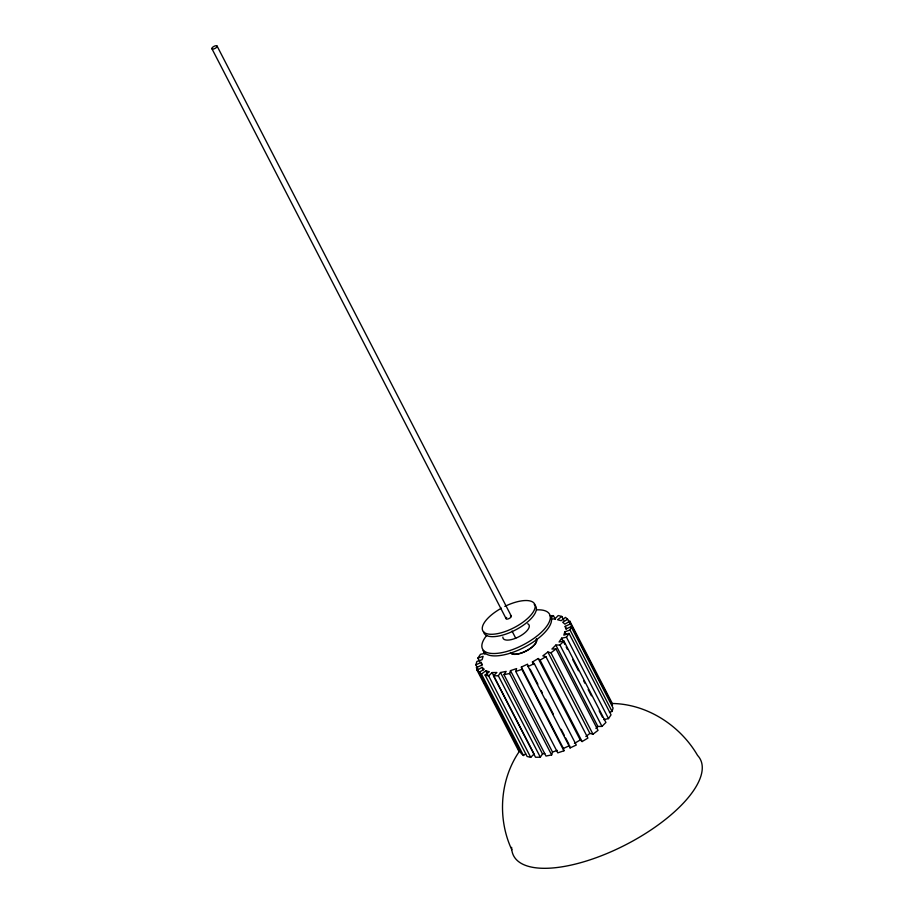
<?xml version="1.0" encoding="UTF-8"?>
<svg xmlns="http://www.w3.org/2000/svg" width="914" height="914" viewBox="0 0 914 914"><rect width="100%" height="100%" fill="white"/><g stroke="black" fill="none" stroke-linecap="round" stroke-linejoin="round"><path stroke-width="1.37" d="M477.805 668.602L475.863 664.844L476.88 661.462L482.101 659.702L483.118 656.309L477.896 658.08L479.839 661.827M544.778 753.49L542.516 753.936L540.323 757.18L535.524 757.272L493.503 675.857L498.301 675.754L500.484 672.521L506.15 671.402L503.968 674.635L545.989 756.049L551.645 754.93L509.624 673.515L510.492 670.636L516.627 668.568L515.759 671.447L557.78 752.862L563.915 750.794L563.401 748.463L521.368 667.049L527.561 664.17L528.075 666.5L570.096 747.915L576.288 745.047L534.267 663.621L532.405 662.01L538.22 658.526L540.083 660.136L582.104 741.562L587.919 738.078L545.898 656.663L542.825 655.864L547.874 652.013L550.959 652.802L592.98 734.216L598.03 730.366L556.009 648.951L551.919 649.031L555.861 645.067L559.951 644.987L563.904 641.022L605.925 722.437L601.983 726.401L597.893 726.481L595.917 728.469M570.245 624.296L567.663 619.281L562.704 622.251L564.898 624.148L569.845 621.177L570.462 623.908L565.195 626.353L565.8 629.095L571.067 626.638L570.05 630.032L564.829 631.791L563.812 635.173L569.034 633.413L611.055 714.828L608.496 718.633L603.674 719.592M551.645 754.93L552.513 752.051L510.492 670.636M609.467 712.326L612.072 711.446L613.088 708.064L571.067 626.638M519.381 751.354C499.809 779.665 497.25 818.647 511.771 849.689M477.896 658.08L480.467 654.275L485.277 653.316M569.034 633.413L566.463 637.218L561.653 638.166L559.082 641.971L563.904 641.022M518.501 748.989L519.106 751.731L477.085 670.305L482.032 667.346L484.226 669.242L479.267 672.201L481.461 674.098L485.757 670.819L489.378 671.744L485.071 675.023L488.693 675.96L492.052 672.578L496.862 672.487L493.503 675.857M550.913 618.161L553.427 615.625L555.369 619.384M485.071 675.023L527.092 756.449L530.714 757.375L534.073 754.004L492.052 672.578M563.789 620.218L561.859 616.459L557.551 619.738L561.173 620.675L565.469 617.384L567.663 619.281M550.959 652.802L556.009 648.951M479.267 672.201L521.288 753.616L523.482 755.512L525.63 753.879M585.851 736.513L589.896 733.428L592.98 734.216M540.083 660.136L545.898 656.663M574.426 743.425L580.241 739.952L582.104 741.562M475.863 664.844L481.13 662.399L482.421 664.901M477.085 670.305L476.468 667.574L481.735 665.129L481.13 662.399M528.075 666.5L534.267 663.621M563.401 748.463L569.582 745.596L570.096 747.915M515.759 671.447L521.894 669.379L563.915 750.794M552.513 752.051L557.414 750.394M503.968 674.635L509.624 673.515M549.828 615.705L553.427 615.625M551.279 618.984L554.878 618.904L558.237 615.533L561.859 616.459M611.295 703.483C646.575 703.62 680.096 725.282 697.565 755.421A105.076 41.736 -27.3 0 1 622.011 846.65A105.076 41.736 -27.3 0 1 511.634 847.347M569.845 621.177L611.877 702.592L612.483 705.334L570.462 623.908M570.05 630.032L612.072 711.446M565.195 626.353L566.486 628.866M564.829 631.791L566.12 634.293M566.463 637.218L608.496 718.633M561.653 638.166L564.886 644.439M566.177 646.941L567.468 649.443M572.644 659.462L578.459 670.739M583.635 680.759L584.926 683.261M588.159 689.522L591.392 695.794M599.15 710.818L602.383 717.079M559.951 644.987L601.983 726.401M555.861 645.067L597.893 726.481M547.874 652.013L589.896 733.428M538.22 658.526L580.241 739.952M217.144 46.18A2.913 1.154 -27.3 0 1 213.385 49.013A2.913 1.154 -27.3 0 1 212.996 46.968A2.913 1.154 -27.3 0 1 217.144 46.18L511.349 616.196M532.405 662.01L533.696 664.512M211.865 48.602L506.082 618.618M512.046 631.071L515.725 638.212M530.143 669.185L537.9 684.22M541.134 690.481L542.436 692.983M545.658 699.244L553.416 714.28M561.185 729.303L564.406 735.576M565.709 738.078L568.942 744.339M500.484 672.521L542.516 753.936M498.301 675.754L540.323 757.18M483.026 650.471L484.968 654.23M488.693 675.96L530.714 757.375M485.757 670.819L487.699 674.578M482.032 667.346L483.323 669.848M481.461 674.098L523.482 755.512M476.468 667.574L480.353 675.092M483.586 681.353L484.877 683.855M491.344 696.388L495.868 705.151M505.568 723.945L506.859 726.447M508.15 728.949L511.383 735.21M521.368 667.049L521.894 669.379M550.959 616.939A37.76 15.001 -27.3 0 1 523.688 647.638A37.76 15.001 -27.3 0 1 483.655 651.179M536.312 639.092A14.59 5.792 -27.3 0 1 526.533 650.871A14.59 5.792 -27.3 0 1 510.583 652.813M527.709 623.782A14.59 5.792 -27.3 0 1 519.163 636.601A14.59 5.792 -27.3 0 1 502.86 637.024M536.815 609.866A37.76 15.001 -27.3 0 1 544.047 629.552A37.76 15.001 -27.3 0 1 497.285 653.339A37.76 15.001 -27.3 0 1 486.808 635.31M536.415 639.046A14.59 5.792 -27.3 0 1 526.144 650.882A14.59 5.792 -27.3 0 1 510.503 652.436M504.802 606.405A29.168 11.585 -27.3 0 1 533.73 611.135A29.168 11.585 -27.3 0 1 489.516 634.202A29.168 11.585 -27.3 0 1 501.432 608.164M534.21 604.565A29.168 11.585 -27.3 0 1 516.113 629.632A29.168 11.585 -27.3 0 1 483.529 631.574M510.423 615.716A2.913 1.154 -27.3 0 1 510.732 617.384A2.913 1.154 -27.3 0 1 507.007 619.098A2.913 1.154 -27.3 0 1 506.687 617.43"/></g></svg>
